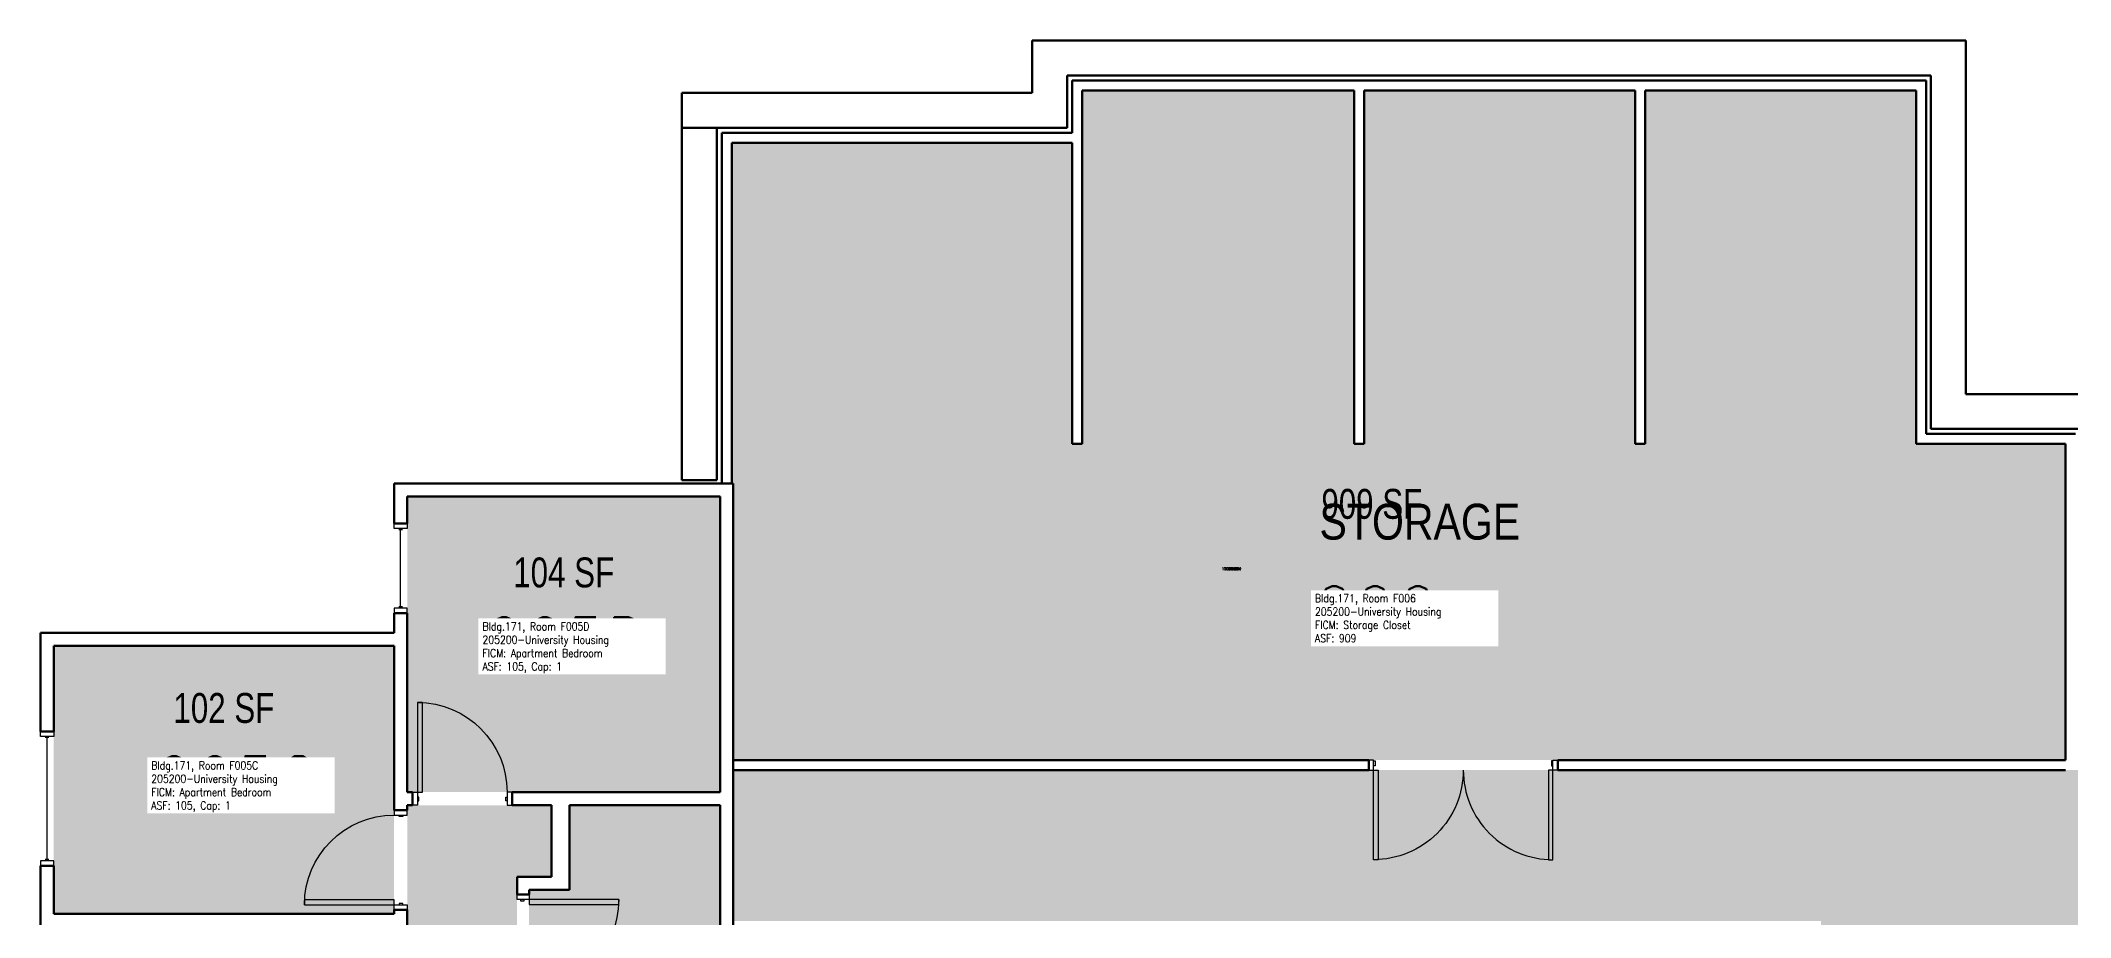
# Model space of a CAD drawing. Header units: inches. Extents: x -171 to 1720, y -75 to 1676.
# Drawn here: x -93 to 722, y 1324 to 1676 of the extents above; entities that cross this region are included whole.
import ezdxf
from ezdxf.enums import TextEntityAlignment as Align

# ---------------------------------------------------------------- set-up
doc = ezdxf.new("R2010")
doc.units = ezdxf.units.IN
doc.header["$LTSCALE"] = 96
doc.header["$MEASUREMENT"] = 0
doc.layers.add('A-AREA-IDEN', color=1, linetype='Continuous', lineweight=18)
doc.layers.add('A-Wall', color=5, linetype='Continuous', lineweight=50)
for name, color, linetype in [('A-DOOR', 2, 'Continuous'), ('A-GLAZ', 1, 'Continuous'), ('A-IDEN-RNUM', 7, 'Continuous'), ('A-IDEN-SNUM', 4, 'Continuous'), ('A-IDEN-VNUM', 4, 'Continuous'), ('AREA-TEXT', 3, 'Continuous'), ('Rooms-Category-Color', 7, 'Continuous'), ('Rooms-College-Color', 7, 'Continuous'), ('Rooms-Department-Color', 7, 'Continuous'), ('Rooms-Division-Color', 7, 'Continuous'), ('Rooms-Information', 7, 'Continuous')]:
    doc.layers.add(name, color=color, linetype=linetype)
doc.styles.add('AREA', font='arial.ttf', dxfattribs={"width": 0.75, "height": 12})
doc.styles.add('ROOMSNUMBER', font='txt.shx', dxfattribs={"height": 0.03})
doc.styles.add('ROOMVNUMBER', font='simplex.shx', dxfattribs={"width": 0.85})
doc.styles.get("Standard").update_dxf_attribs({"font": 'ARIALN.TTF'})

msp = doc.modelspace()

# ---------------------------------------------------------------- hatches: boundary and pattern name
at = {"layer": 'Rooms-Category-Color', "true_color": 0x728ef3}
for points in [[(185.13, 1387.12), (720.25, 1387.12), (720.25, 1514.12), (660.25, 1514.12), (660.25, 1656.12), (551.38, 1656.12), (551.38, 1514.12), (547.38, 1514.12), (547.38, 1656.12), (438.5, 1656.12), (438.5, 1514.12), (434.5, 1514.12), (434.5, 1656.12), (325.25, 1656.12), (325.25, 1514.12), (321.25, 1514.12), (321.25, 1635.12), (184.5, 1635.12)], [(179.88, 1492.99), (54.13, 1493), (54.13, 1374.25), (179.88, 1374.25)], [(-87.87, 1325.37), (-87.87, 1433), (48.88, 1433), (48.86, 1325.36), (-87.43, 1325.36)], [(-66.87, 958.5), (-66.87, 1094), (54.13, 1094), (54.13, 1369), (112.13, 1369), (112.13, 1340.25), (98.25, 1340.25), (98.25, 1164.22), (112.13, 1164.22), (112.13, 1135.47), (98.25, 1135.47), (98.25, 1103.77), (111.88, 1103.77), (111.88, 1109.02), (105.5, 1109.02), (105.5, 1130.22), (154.88, 1130.22), (154.88, 1109.02), (145.88, 1109.02), (145.88, 1103.77), (154.88, 1103.77), (154.88, 1042.64), (64.38, 1042.64), (64.38, 972.5), (49.75, 972.5), (49.75, 958.5)], [(103.13, 1334.99), (103.13, 1255.86), (179.88, 1255.86), (179.88, 1368.99), (119.38, 1369), (119.38, 1335)]]:
    msp.add_hatch(color=171, dxfattribs=at).paths.add_polyline_path(points)
at = {"layer": 'Rooms-Category-Color', "true_color": 0xadadad}
msp.add_hatch(color=253, dxfattribs=at).paths.add_polyline_path([(185.13, 1383.12), (720.25, 1383.12), (720.25, 1383.12), (733.25, 1383.12), (733.25, 1372.5), (737.25, 1372.5), (737.25, 1374), (777.25, 1374), (777.25, 1368.75), (785.25, 1368.75), (785.25, 1382.81), (1363.87, 1383.12), (1363.87, 1322.5), (1138.87, 1322.5), (1138.87, 1202.75), (1051.88, 1202.75), (1051.88, 1322.5), (935.89, 1322.5), (935.89, 1286.5), (785.25, 1286.5), (785.25, 1300.25), (777.25, 1300.25), (777.25, 1295), (737.25, 1295), (737.25, 1296.5), (733.25, 1296.5), (733.25, 1286.47), (622.11, 1286.5), (622.11, 1322.5), (185.13, 1322.5)])
at = {"layer": 'Rooms-College-Color', "true_color": 0xadadad}
for points in [[(185.13, 1387.12), (720.25, 1387.12), (720.25, 1514.12), (660.25, 1514.12), (660.25, 1656.12), (551.38, 1656.12), (551.38, 1514.12), (547.38, 1514.12), (547.38, 1656.12), (438.5, 1656.12), (438.5, 1514.12), (434.5, 1514.12), (434.5, 1656.12), (325.25, 1656.12), (325.25, 1514.12), (321.25, 1514.12), (321.25, 1635.12), (184.5, 1635.12)], [(179.88, 1492.99), (54.13, 1493), (54.13, 1374.25), (179.88, 1374.25)], [(-87.87, 1325.37), (-87.87, 1433), (48.88, 1433), (48.86, 1325.36), (-87.43, 1325.36)], [(185.13, 1383.12), (720.25, 1383.12), (720.25, 1383.12), (733.25, 1383.12), (733.25, 1372.5), (737.25, 1372.5), (737.25, 1374), (777.25, 1374), (777.25, 1368.75), (785.25, 1368.75), (785.25, 1382.81), (1363.87, 1383.12), (1363.87, 1322.5), (1138.87, 1322.5), (1138.87, 1202.75), (1051.88, 1202.75), (1051.88, 1322.5), (935.89, 1322.5), (935.89, 1286.5), (785.25, 1286.5), (785.25, 1300.25), (777.25, 1300.25), (777.25, 1295), (737.25, 1295), (737.25, 1296.5), (733.25, 1296.5), (733.25, 1286.47), (622.11, 1286.5), (622.11, 1322.5), (185.13, 1322.5)], [(-66.87, 958.5), (-66.87, 1094), (54.13, 1094), (54.13, 1369), (112.13, 1369), (112.13, 1340.25), (98.25, 1340.25), (98.25, 1164.22), (112.13, 1164.22), (112.13, 1135.47), (98.25, 1135.47), (98.25, 1103.77), (111.88, 1103.77), (111.88, 1109.02), (105.5, 1109.02), (105.5, 1130.22), (154.88, 1130.22), (154.88, 1109.02), (145.88, 1109.02), (145.88, 1103.77), (154.88, 1103.77), (154.88, 1042.64), (64.38, 1042.64), (64.38, 972.5), (49.75, 972.5), (49.75, 958.5)], [(103.13, 1334.99), (103.13, 1255.86), (179.88, 1255.86), (179.88, 1368.99), (119.38, 1369), (119.38, 1335)]]:
    msp.add_hatch(color=253, dxfattribs=at).paths.add_polyline_path(points)
at = {"layer": 'Rooms-Department-Color', "true_color": 0x604aed}
for points in [[(185.13, 1387.12), (720.25, 1387.12), (720.25, 1514.12), (660.25, 1514.12), (660.25, 1656.12), (551.38, 1656.12), (551.38, 1514.12), (547.38, 1514.12), (547.38, 1656.12), (438.5, 1656.12), (438.5, 1514.12), (434.5, 1514.12), (434.5, 1656.12), (325.25, 1656.12), (325.25, 1514.12), (321.25, 1514.12), (321.25, 1635.12), (184.5, 1635.12)], [(179.88, 1492.99), (54.13, 1493), (54.13, 1374.25), (179.88, 1374.25)], [(-87.87, 1325.37), (-87.87, 1433), (48.88, 1433), (48.86, 1325.36), (-87.43, 1325.36)], [(-66.87, 958.5), (-66.87, 1094), (54.13, 1094), (54.13, 1369), (112.13, 1369), (112.13, 1340.25), (98.25, 1340.25), (98.25, 1164.22), (112.13, 1164.22), (112.13, 1135.47), (98.25, 1135.47), (98.25, 1103.77), (111.88, 1103.77), (111.88, 1109.02), (105.5, 1109.02), (105.5, 1130.22), (154.88, 1130.22), (154.88, 1109.02), (145.88, 1109.02), (145.88, 1103.77), (154.88, 1103.77), (154.88, 1042.64), (64.38, 1042.64), (64.38, 972.5), (49.75, 972.5), (49.75, 958.5)], [(103.13, 1334.99), (103.13, 1255.86), (179.88, 1255.86), (179.88, 1368.99), (119.38, 1369), (119.38, 1335)]]:
    msp.add_hatch(color=173, dxfattribs=at).paths.add_polyline_path(points)
at = {"layer": 'Rooms-Department-Color', "true_color": 0xacacac}
msp.add_hatch(color=253, dxfattribs=at).paths.add_polyline_path([(185.13, 1383.12), (720.25, 1383.12), (720.25, 1383.12), (733.25, 1383.12), (733.25, 1372.5), (737.25, 1372.5), (737.25, 1374), (777.25, 1374), (777.25, 1368.75), (785.25, 1368.75), (785.25, 1382.81), (1363.87, 1383.12), (1363.87, 1322.5), (1138.87, 1322.5), (1138.87, 1202.75), (1051.88, 1202.75), (1051.88, 1322.5), (935.89, 1322.5), (935.89, 1286.5), (785.25, 1286.5), (785.25, 1300.25), (777.25, 1300.25), (777.25, 1295), (737.25, 1295), (737.25, 1296.5), (733.25, 1296.5), (733.25, 1286.47), (622.11, 1286.5), (622.11, 1322.5), (185.13, 1322.5)])
at = {"layer": 'Rooms-Division-Color', "true_color": 0x604aed}
for points in [[(185.13, 1387.12), (720.25, 1387.12), (720.25, 1514.12), (660.25, 1514.12), (660.25, 1656.12), (551.38, 1656.12), (551.38, 1514.12), (547.38, 1514.12), (547.38, 1656.12), (438.5, 1656.12), (438.5, 1514.12), (434.5, 1514.12), (434.5, 1656.12), (325.25, 1656.12), (325.25, 1514.12), (321.25, 1514.12), (321.25, 1635.12), (184.5, 1635.12)], [(179.88, 1492.99), (54.13, 1493), (54.13, 1374.25), (179.88, 1374.25)], [(-87.87, 1325.37), (-87.87, 1433), (48.88, 1433), (48.86, 1325.36), (-87.43, 1325.36)], [(-66.87, 958.5), (-66.87, 1094), (54.13, 1094), (54.13, 1369), (112.13, 1369), (112.13, 1340.25), (98.25, 1340.25), (98.25, 1164.22), (112.13, 1164.22), (112.13, 1135.47), (98.25, 1135.47), (98.25, 1103.77), (111.88, 1103.77), (111.88, 1109.02), (105.5, 1109.02), (105.5, 1130.22), (154.88, 1130.22), (154.88, 1109.02), (145.88, 1109.02), (145.88, 1103.77), (154.88, 1103.77), (154.88, 1042.64), (64.38, 1042.64), (64.38, 972.5), (49.75, 972.5), (49.75, 958.5)], [(103.13, 1334.99), (103.13, 1255.86), (179.88, 1255.86), (179.88, 1368.99), (119.38, 1369), (119.38, 1335)]]:
    msp.add_hatch(color=173, dxfattribs=at).paths.add_polyline_path(points)
at = {"layer": 'Rooms-Division-Color', "true_color": 0xadadad}
msp.add_hatch(color=253, dxfattribs=at).paths.add_polyline_path([(185.13, 1383.12), (720.25, 1383.12), (720.25, 1383.12), (733.25, 1383.12), (733.25, 1372.5), (737.25, 1372.5), (737.25, 1374), (777.25, 1374), (777.25, 1368.75), (785.25, 1368.75), (785.25, 1382.81), (1363.87, 1383.12), (1363.87, 1322.5), (1138.87, 1322.5), (1138.87, 1202.75), (1051.88, 1202.75), (1051.88, 1322.5), (935.89, 1322.5), (935.89, 1286.5), (785.25, 1286.5), (785.25, 1300.25), (777.25, 1300.25), (777.25, 1295), (737.25, 1295), (737.25, 1296.5), (733.25, 1296.5), (733.25, 1286.47), (622.11, 1286.5), (622.11, 1322.5), (185.13, 1322.5)])

# ---------------------------------------------------------------- linework, layer by layer
at = {"layer": 'A-DOOR'}
for p, q in [((442.37, 1387.12), (440.37, 1387.12)), ((440.37, 1387.12), (440.37, 1383.12)), ((442.37, 1383.12), (442.37, 1387.12)), ((442.37, 1386.87), (443, 1386.87)), ((442.37, 1384.87), (442.37, 1386.87)), ((443, 1386.87), (443, 1384.87)), ((514.37, 1386.87), (513.75, 1386.87)), ((513.75, 1386.87), (513.75, 1384.87)), ((514.37, 1387.12), (516.37, 1387.12)), ((514.37, 1383.12), (514.37, 1387.12)), ((514.37, 1384.87), (514.37, 1386.87)), ((516.37, 1387.12), (516.37, 1383.12)), ((440.37, 1383.12), (442.37, 1383.12)), ((443, 1384.87), (442.37, 1384.87)), ((442.37, 1383.12), (444.12, 1383.12)), ((442.37, 1347.12), (442.37, 1383.12)), ((444.12, 1383.12), (444.12, 1347.12)), ((514.37, 1383.12), (512.62, 1383.12)), ((512.62, 1383.12), (512.62, 1347.12)), ((513.75, 1384.87), (514.37, 1384.87)), ((514.37, 1347.12), (514.37, 1383.12)), ((516.37, 1383.12), (514.37, 1383.12)), ((444.12, 1347.12), (442.37, 1347.12)), ((512.62, 1347.12), (514.37, 1347.12))]:
    msp.add_line(p, q, dxfattribs=at)
for points in [[(58.25, 1374.25), (60.25, 1374.25), (60.25, 1410.25), (58.25, 1410.25)], [(58.25, 1369), (56.25, 1369), (56.25, 1374.25), (58.25, 1374.25)], [(58.25, 1370.75), (58.75, 1370.75), (58.75, 1372.25), (58.25, 1372.25)], [(94.25, 1370.75), (93.75, 1370.75), (93.75, 1372.25), (94.25, 1372.25)], [(94.25, 1369), (96.25, 1369), (96.25, 1374.25), (94.25, 1374.25)], [(54.13, 1365), (54.13, 1367), (48.88, 1367), (48.88, 1365)], [(52.38, 1365), (52.38, 1364.5), (50.88, 1364.5), (50.88, 1365)], [(48.88, 1329), (48.88, 1331), (12.88, 1331), (12.88, 1329)], [(52.38, 1329), (52.38, 1329.5), (50.88, 1329.5), (50.88, 1329)], [(98.25, 1331.11), (98.25, 1333.11), (103.13, 1333.11), (103.13, 1331.11)], [(99.63, 1331.11), (99.63, 1330.61), (101.13, 1330.61), (101.13, 1331.11)], [(103.13, 1331.11), (103.13, 1329.11), (139.13, 1329.11), (139.13, 1331.11)], [(54.13, 1329), (54.13, 1327), (48.88, 1327), (48.88, 1329)]]:
    msp.add_lwpolyline(points, close=True, dxfattribs=at)
at = {"layer": 'A-DOOR', "extrusion": (0, 0, -1)}
for centre, start, end in [((-58.25, 1374.25), 90, 180), ((-442.37, 1383.12), 180.00011, 270.00011), ((-48.88, 1329), 0, 90), ((-103.13, 1331.11), 180, 270)]:
    msp.add_arc(centre, 36, start, end, dxfattribs=at)
at = {"layer": 'A-DOOR'}
msp.add_arc((514.37, 1383.12), 36, 179.99989, 269.99989, dxfattribs=at)
at = {"layer": 'A-GLAZ'}
for p, q in [((52.25, 1479.62), (50.75, 1479.62)), ((51.5, 1448.62), (51.5, 1479.62)), ((52.25, 1448.62), (50.75, 1448.62)), ((-89.75, 1396.15), (-91.25, 1396.15)), ((-90.5, 1347.15), (-90.5, 1396.15)), ((-89.75, 1347.15), (-91.25, 1347.15))]:
    msp.add_line(p, q, dxfattribs=at)
for points in [[(48.88, 1480.12), (48.88, 1482.12), (54.13, 1482.12), (54.13, 1480.12)], [(48.88, 1448.12), (48.88, 1446.12), (54.13, 1446.12), (54.13, 1448.12)], [(-93.12, 1396.65), (-93.12, 1398.65), (-87.87, 1398.65), (-87.87, 1396.65)], [(-93.12, 1346.65), (-93.12, 1344.65), (-87.87, 1344.65), (-87.87, 1346.65)]]:
    msp.add_lwpolyline(points, close=True, dxfattribs=at)
at = {"layer": 'A-Wall'}
for p, q in [((305.25, 1676.12), (305.25, 1655.12)), ((680.25, 1676.12), (305.25, 1676.12)), ((680.25, 1534.12), (680.25, 1676.12)), ((319.25, 1641.12), (319.25, 1662.12)), ((319.25, 1662.12), (666.25, 1662.12)), ((438.5, 1660.12), (321.25, 1660.12)), ((321.25, 1660.12), (321.25, 1639.12)), ((325.25, 1656.12), (434.5, 1656.12)), ((325.25, 1514.12), (325.25, 1656.12)), ((434.5, 1656.12), (434.5, 1514.12)), ((438.5, 1660.12), (664.25, 1660.12)), ((438.5, 1656.12), (547.38, 1656.12)), ((438.5, 1514.12), (438.5, 1656.12)), ((547.38, 1656.12), (547.38, 1514.12)), ((551.38, 1656.12), (660.25, 1656.12)), ((551.38, 1514.12), (551.38, 1656.12)), ((660.25, 1656.12), (660.25, 1514.12)), ((664.25, 1518.12), (664.25, 1660.12)), ((666.25, 1662.12), (666.25, 1520.12)), ((164.5, 1655.12), (164.5, 1499.62)), ((305.25, 1655.12), (164.5, 1655.12)), ((178.5, 1641.12), (164.5, 1641.12)), ((178.5, 1499.62), (178.5, 1641.12)), ((178.5, 1641.12), (319.25, 1641.12)), ((180.5, 1639.12), (180.5, 1498.25)), ((321.25, 1639.12), (180.5, 1639.12)), ((184.5, 1498.25), (184.5, 1635.12)), ((184.5, 1635.12), (321.25, 1635.12)), ((321.25, 1635.12), (321.25, 1514.12)), ((740.25, 1534.12), (680.25, 1534.12)), ((724.25, 1518.12), (664.25, 1518.12)), ((666.25, 1520.12), (726.25, 1520.12)), ((321.25, 1514.12), (325.25, 1514.12)), ((434.5, 1514.12), (438.5, 1514.12)), ((547.38, 1514.12), (551.38, 1514.12)), ((660.25, 1514.12), (720.25, 1514.12)), ((720.25, 1514.12), (720.25, 1387.12)), ((48.88, 1482.12), (48.88, 1498.25)), ((48.88, 1498.25), (185.13, 1498.25)), ((54.13, 1493), (54.13, 1482.12)), ((179.88, 1493), (54.13, 1493)), ((164.5, 1499.62), (178.5, 1499.62)), ((179.88, 1374.25), (179.88, 1493)), ((185.13, 1498.25), (185.13, 1369.62)), ((54.13, 1482.12), (48.88, 1482.12)), ((48.88, 1438.25), (48.88, 1446.12)), ((48.88, 1446.12), (54.13, 1446.12)), ((54.13, 1446.12), (54.13, 1437.62)), ((-93.12, 1438.25), (48.88, 1438.25)), ((-93.12, 1398.65), (-93.12, 1438.25)), ((54.13, 1437.62), (54.13, 1374.25)), ((48.88, 1433), (-87.87, 1433)), ((-87.87, 1433), (-87.87, 1398.65)), ((48.88, 1367), (48.88, 1433)), ((-87.87, 1398.65), (-93.12, 1398.65)), ((440.37, 1387.12), (185.13, 1387.12)), ((185.13, 1387.12), (185.13, 1383.12)), ((440.37, 1383.12), (440.37, 1387.12)), ((720.25, 1387.12), (516.37, 1387.12)), ((516.37, 1387.12), (516.37, 1383.12)), ((185.13, 1383.12), (440.37, 1383.12)), ((516.37, 1383.12), (720.25, 1383.12)), ((720.25, 1383.12), (720.25, 1383.12)), ((54.13, 1374.25), (56.25, 1374.25)), ((56.25, 1374.25), (56.25, 1369)), ((96.25, 1369), (96.25, 1374.25)), ((96.25, 1374.25), (98.88, 1374.25)), ((98.88, 1374.25), (179.88, 1374.25)), ((54.13, 1367), (48.88, 1367)), ((54.13, 1369), (54.13, 1367)), ((56.25, 1369), (54.13, 1369)), ((98.88, 1369), (96.25, 1369)), ((112.13, 1369), (98.88, 1369)), ((112.13, 1340.25), (112.13, 1369)), ((179.88, 1369), (119.38, 1369)), ((119.38, 1369), (119.38, 1335)), ((179.88, 1255.86), (179.88, 1369)), ((185.13, 1369.62), (185.13, 1130.22)), ((-93.12, 1344.65), (-87.87, 1344.65)), ((-93.12, 1293.12), (-93.12, 1344.65)), ((-87.87, 1344.65), (-87.87, 1325.37)), ((98.25, 1333.11), (98.25, 1340.25)), ((98.25, 1340.25), (112.13, 1340.25)), ((103.13, 1333.11), (98.25, 1333.11)), ((103.13, 1335), (103.13, 1333.11)), ((119.38, 1335), (103.13, 1335)), ((-87.87, 1325.37), (48.88, 1325.37)), ((48.88, 1325.37), (48.88, 1327)), ((48.88, 1327), (54.13, 1327)), ((54.13, 1327), (54.13, 1254.12))]:
    msp.add_line(p, q, dxfattribs=at)

# ---------------------------------------------------------------- texts
at = {"layer": 'A-AREA-IDEN'}
msp.add_text('STORAGE', height=14.4, dxfattribs=at).set_placement((460.93, 1475.69), align=Align.CENTER)
at = {"layer": 'A-IDEN-RNUM', "style": 'ROOMSNUMBER', "width": 0.85}
for s, p in [('0006-00', (385.28, 1463.96)), ('0005-D0', (116.66, 1428.43)), ('0005-C0', (-27.38, 1371.56))]:
    msp.add_text(s, height=1, dxfattribs=at).set_placement(p, align=Align.MIDDLE_CENTER)
at = {"layer": 'A-IDEN-SNUM', "style": 'ROOMSNUMBER', "width": 0.85}
for s, p in [('1710F00600', (385.28, 1463.96)), ('1710F005D0', (116.66, 1428.43)), ('1710F005C0', (-27.38, 1371.56))]:
    msp.add_text(s, height=1, dxfattribs=at).set_placement(p, align=Align.MIDDLE_CENTER)
at = {"layer": 'A-IDEN-VNUM', "style": 'ROOMVNUMBER', "width": 0.85}
for s, p in [('006', (442.93, 1445.69)), ('005D', (118.08, 1433.31)), ('005C', (-14.52, 1377.48))]:
    msp.add_text(s, height=22.5, dxfattribs=at).set_placement(p, align=Align.MIDDLE_CENTER)
at = {"layer": 'AREA-TEXT', "style": 'AREA', "width": 0.75}
for s, p in [('909 SF', (441.64, 1490.04)), ('104 SF', (117, 1462.5)), ('102 SF', (-19.5, 1408.06))]:
    msp.add_text(s, height=12, dxfattribs=at).set_placement(p, align=Align.MIDDLE_CENTER)

# ---------------------------------------------------------------- next in the draw order: texts
at = {"layer": 'Rooms-Information', "char_height": 3.2143, "width": 72, "attachment_point": 7, "style": 'ROOMVNUMBER', "bg_fill": 3, "box_fill_scale": 1.5, "bg_fill_color": 256, "bg_fill_true_color": 13158600, "bg_fill_transparency": 0}
for s, insert in [('Bldg.171, Room F006^M^J205200-University Housing^M^JFICM: Storage Closet^M^JASF: 909', (418.8, 1434.44)), ('Bldg.171, Room F005D^M^J205200-University Housing^M^JFICM: Apartment Bedroom^M^JASF: 105, Cap: 1', (84.38, 1422.06)), ('Bldg.171, Room F005C^M^J205200-University Housing^M^JFICM: Apartment Bedroom^M^JASF: 105, Cap: 1', (-48.67, 1366.23))]:
    msp.add_mtext(s, dxfattribs=dict(at, insert=insert))

doc.saveas('drawing.dxf')
